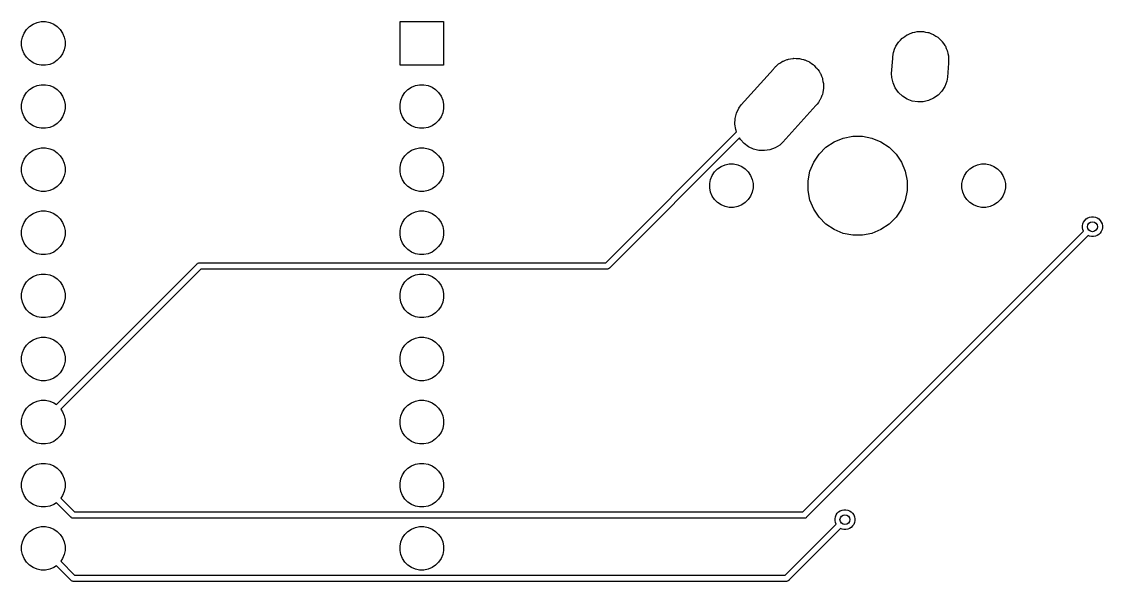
# Model space of a CAD drawing. Extents: x -662 to -203, y -195 to -58.
# Drawn here: x -556.65 to -513.12, y -80.25 to -57.72 of the extents above; entities that cross this region are included whole.
import ezdxf

# ---------------------------------------------------------------- set-up
doc = ezdxf.new("R2010")
doc.units = 0
doc.layers.add('BLACK', color=7, linetype='CONTINUOUS')

msp = doc.modelspace()

# ---------------------------------------------------------------- linework, layer by layer
at = {"layer": 'BLACK', "linetype": 'CONTINUOUS'}
for p, q in [((-556.336, -57.9171), (-556.192, -57.8212)), ((-556.192, -57.8212), (-556.033, -57.7552)), ((-556.033, -57.7552), (-555.864, -57.7215)), ((-555.864, -57.7215), (-555.691, -57.7215)), ((-555.691, -57.7215), (-555.522, -57.7552)), ((-555.522, -57.7552), (-555.362, -57.8212)), ((-555.362, -57.8212), (-555.219, -57.9171)), ((-541.414, -59.4741), (-541.414, -57.7215)), ((-541.414, -57.7215), (-539.661, -57.7215)), ((-539.661, -57.7215), (-539.661, -59.4741)), ((-556.62, -58.3422), (-556.554, -58.1827)), ((-556.554, -58.1827), (-556.458, -58.0392)), ((-556.458, -58.0392), (-556.336, -57.9171)), ((-555.219, -57.9171), (-555.097, -58.0392)), ((-555.097, -58.0392), (-555.001, -58.1827)), ((-555.001, -58.1827), (-554.935, -58.3422)), ((-521.163, -58.3717), (-521.085, -58.3193)), ((-521.085, -58.3193), (-521.008, -58.2646)), ((-521.008, -58.2646), (-520.993, -58.2578)), ((-520.993, -58.2578), (-520.979, -58.2485)), ((-520.979, -58.2485), (-520.892, -58.2124)), ((-520.892, -58.2124), (-520.806, -58.1738)), ((-520.806, -58.1738), (-520.79, -58.1701)), ((-520.79, -58.1701), (-520.774, -58.1637)), ((-520.774, -58.1637), (-520.682, -58.1453)), ((-520.682, -58.1453), (-520.59, -58.1242)), ((-520.59, -58.1242), (-520.573, -58.1237)), ((-520.573, -58.1237), (-520.557, -58.1205)), ((-520.557, -58.1205), (-520.462, -58.1205)), ((-520.462, -58.1205), (-520.368, -58.1177)), ((-520.368, -58.1177), (-520.352, -58.1205)), ((-520.352, -58.1205), (-520.335, -58.1205)), ((-520.335, -58.1205), (-520.243, -58.1389)), ((-520.243, -58.1389), (-520.15, -58.1546)), ((-520.15, -58.1546), (-520.134, -58.1605)), ((-520.134, -58.1605), (-520.118, -58.1637)), ((-520.118, -58.1637), (-520.031, -58.1998)), ((-520.031, -58.1998), (-519.943, -58.2333)), ((-519.943, -58.2333), (-519.928, -58.2422)), ((-519.928, -58.2422), (-519.913, -58.2485)), ((-519.913, -58.2485), (-519.835, -58.3009)), ((-519.835, -58.3009), (-519.755, -58.351)), ((-556.654, -58.5115), (-556.62, -58.3422)), ((-556.654, -58.6841), (-556.654, -58.5115)), ((-556.62, -58.8534), (-556.654, -58.6841)), ((-554.935, -58.3422), (-554.901, -58.5115)), ((-554.901, -58.6841), (-554.935, -58.8534)), ((-554.901, -58.5115), (-554.901, -58.6841)), ((-521.492, -58.8302), (-521.458, -58.7421)), ((-521.458, -58.7421), (-521.449, -58.728)), ((-521.449, -58.728), (-521.443, -58.7126)), ((-521.443, -58.7126), (-521.391, -58.6342)), ((-521.391, -58.6342), (-521.34, -58.5543)), ((-521.34, -58.5543), (-521.329, -58.5422)), ((-521.329, -58.5422), (-521.32, -58.5284)), ((-521.32, -58.5284), (-521.253, -58.4617)), ((-521.253, -58.4617), (-521.188, -58.3931)), ((-521.188, -58.3931), (-521.175, -58.3834)), ((-521.175, -58.3834), (-521.163, -58.3717)), ((-519.755, -58.351), (-519.743, -58.3624)), ((-519.743, -58.3624), (-519.729, -58.3717)), ((-519.729, -58.3717), (-519.662, -58.4383)), ((-519.662, -58.4383), (-519.594, -58.503)), ((-519.594, -58.503), (-519.584, -58.5166)), ((-519.584, -58.5166), (-519.572, -58.5284)), ((-519.572, -58.5284), (-519.52, -58.6068)), ((-519.52, -58.6068), (-519.465, -58.6836)), ((-519.465, -58.6836), (-519.458, -58.6988)), ((-519.458, -58.6988), (-519.449, -58.7126)), ((-519.449, -58.7126), (-519.413, -58.7998)), ((-556.554, -59.0129), (-556.62, -58.8534)), ((-556.458, -59.1564), (-556.554, -59.0129)), ((-556.336, -59.2785), (-556.458, -59.1564)), ((-555.097, -59.1564), (-555.219, -59.2785)), ((-555.001, -59.0129), (-555.097, -59.1564)), ((-554.935, -58.8534), (-555.001, -59.0129)), ((-525.572, -59.2005), (-525.547, -59.1967)), ((-525.547, -59.1967), (-525.461, -59.2005)), ((-521.571, -59.1347), (-521.553, -59.0422)), ((-521.571, -59.2068), (-521.571, -59.1347)), ((-521.553, -59.0422), (-521.537, -58.9492)), ((-521.537, -58.9492), (-521.531, -58.9337)), ((-521.531, -58.9337), (-521.528, -58.9173)), ((-521.528, -58.9173), (-521.492, -58.8302)), ((-519.413, -58.7998), (-519.374, -58.8858)), ((-519.374, -58.8858), (-519.371, -58.902)), ((-519.371, -58.902), (-519.364, -58.9173)), ((-519.364, -58.9173), (-519.346, -59.0099)), ((-519.346, -59.0099), (-519.325, -59.1018)), ((-519.325, -59.1018), (-519.324, -59.1184)), ((-519.324, -59.1184), (-519.321, -59.1347)), ((-519.321, -59.1347), (-519.321, -59.229)), ((-556.192, -59.3744), (-556.336, -59.2785)), ((-556.033, -59.4404), (-556.192, -59.3744)), ((-555.864, -59.4741), (-556.033, -59.4404)), ((-555.691, -59.4741), (-555.864, -59.4741)), ((-555.522, -59.4404), (-555.691, -59.4741)), ((-555.362, -59.3744), (-555.522, -59.4404)), ((-555.219, -59.2785), (-555.362, -59.3744)), ((-539.661, -59.4741), (-541.414, -59.4741)), ((-527.67, -61.0753), (-526.377, -59.6338)), ((-526.377, -59.6338), (-526.36, -59.6084)), ((-526.36, -59.6084), (-526.303, -59.5515)), ((-526.303, -59.5515), (-526.286, -59.533)), ((-526.286, -59.533), (-526.264, -59.5125)), ((-526.264, -59.5125), (-526.203, -59.4517)), ((-526.203, -59.4517), (-526.182, -59.4378)), ((-526.182, -59.4378), (-526.164, -59.4209)), ((-526.164, -59.4209), (-526.09, -59.3763)), ((-526.09, -59.3763), (-526.019, -59.3285)), ((-526.019, -59.3285), (-525.996, -59.319)), ((-525.996, -59.319), (-525.974, -59.306)), ((-525.974, -59.306), (-525.894, -59.2767)), ((-525.894, -59.2767), (-525.814, -59.2437)), ((-525.814, -59.2437), (-525.79, -59.2389)), ((-525.79, -59.2389), (-525.766, -59.2303)), ((-525.766, -59.2303), (-525.681, -59.2173)), ((-525.681, -59.2173), (-525.597, -59.2005)), ((-525.597, -59.2005), (-525.572, -59.2005)), ((-525.461, -59.2005), (-525.375, -59.2005)), ((-525.375, -59.2005), (-525.351, -59.2054)), ((-525.351, -59.2054), (-525.326, -59.2065)), ((-525.326, -59.2065), (-525.242, -59.227)), ((-525.242, -59.227), (-525.158, -59.2437)), ((-525.158, -59.2437), (-525.135, -59.2533)), ((-525.135, -59.2533), (-525.111, -59.2592)), ((-525.111, -59.2592), (-525.033, -59.2956)), ((-525.033, -59.2956), (-524.953, -59.3285)), ((-524.953, -59.3285), (-524.932, -59.3424)), ((-524.932, -59.3424), (-524.91, -59.353)), ((-524.91, -59.353), (-524.84, -59.4039)), ((-524.84, -59.4039), (-524.769, -59.4517)), ((-524.769, -59.4517), (-524.751, -59.4693)), ((-524.751, -59.4693), (-524.731, -59.4841)), ((-524.731, -59.4841), (-524.673, -59.5476)), ((-524.673, -59.5476), (-524.612, -59.6084)), ((-524.612, -59.6084), (-524.598, -59.6291)), ((-524.598, -59.6291), (-524.581, -59.6476)), ((-521.612, -59.8032), (-521.571, -59.2068)), ((-519.329, -59.3945), (-519.367, -59.958)), ((-519.321, -59.3563), (-519.329, -59.3945)), ((-519.321, -59.229), (-519.32, -59.2678)), ((-519.32, -59.2678), (-519.321, -59.2842)), ((-519.321, -59.2842), (-519.321, -59.3563)), ((-524.581, -59.6476), (-524.537, -59.7211)), ((-524.537, -59.7211), (-524.489, -59.7926)), ((-524.489, -59.7926), (-524.479, -59.8157)), ((-524.479, -59.8157), (-524.467, -59.8371)), ((-524.467, -59.8371), (-524.437, -59.9179)), ((-524.437, -59.9179), (-524.404, -59.9973)), ((-524.404, -59.9973), (-524.399, -60.0219)), ((-524.399, -60.0219), (-524.391, -60.0453)), ((-524.391, -60.0453), (-524.378, -60.1304)), ((-521.607, -59.9692), (-521.612, -59.8032)), ((-521.558, -60.1852), (-521.607, -59.9692)), ((-519.367, -59.958), (-519.395, -60.1218)), ((-556.458, -60.5792), (-556.336, -60.4571)), ((-556.336, -60.4571), (-556.192, -60.3612)), ((-556.192, -60.3612), (-556.033, -60.2952)), ((-556.033, -60.2952), (-555.864, -60.2615)), ((-555.864, -60.2615), (-555.691, -60.2615)), ((-555.691, -60.2615), (-555.522, -60.2952)), ((-555.522, -60.2952), (-555.362, -60.3612)), ((-555.362, -60.3612), (-555.219, -60.4571)), ((-555.219, -60.4571), (-555.097, -60.5792)), ((-541.218, -60.5792), (-541.096, -60.4571)), ((-541.096, -60.4571), (-540.952, -60.3612)), ((-540.952, -60.3612), (-540.793, -60.2952)), ((-540.793, -60.2952), (-540.624, -60.2615)), ((-540.624, -60.2615), (-540.451, -60.2615)), ((-540.451, -60.2615), (-540.282, -60.2952)), ((-540.282, -60.2952), (-540.122, -60.3612)), ((-540.122, -60.3612), (-539.979, -60.4571)), ((-539.979, -60.4571), (-539.857, -60.5792)), ((-524.367, -60.4858), (-524.387, -60.5693)), ((-524.378, -60.1304), (-524.361, -60.2147)), ((-524.366, -60.4608), (-524.367, -60.4858)), ((-524.361, -60.4363), (-524.366, -60.4608)), ((-524.361, -60.2147), (-524.361, -60.2397)), ((-524.361, -60.2397), (-524.357, -60.2644)), ((-524.357, -60.2644), (-524.361, -60.3503)), ((-524.361, -60.3503), (-524.361, -60.4363)), ((-521.467, -60.3874), (-521.558, -60.1852)), ((-521.338, -60.568), (-521.467, -60.3874)), ((-519.474, -60.3289), (-519.592, -60.5167)), ((-519.395, -60.1218), (-519.474, -60.3289)), ((-556.654, -61.0515), (-556.62, -60.8822)), ((-556.62, -60.8822), (-556.554, -60.7227)), ((-556.554, -60.7227), (-556.458, -60.5792)), ((-555.097, -60.5792), (-555.001, -60.7227)), ((-555.001, -60.7227), (-554.935, -60.8822)), ((-554.935, -60.8822), (-554.901, -61.0515)), ((-541.414, -61.0515), (-541.38, -60.8822)), ((-541.38, -60.8822), (-541.314, -60.7227)), ((-541.314, -60.7227), (-541.218, -60.5792)), ((-539.857, -60.5792), (-539.761, -60.7227)), ((-539.761, -60.7227), (-539.695, -60.8822)), ((-539.695, -60.8822), (-539.661, -61.0515)), ((-524.513, -60.9018), (-524.564, -60.9712)), ((-524.503, -60.8791), (-524.513, -60.9018)), ((-524.489, -60.8584), (-524.503, -60.8791)), ((-524.456, -60.779), (-524.489, -60.8584)), ((-524.42, -60.701), (-524.456, -60.779)), ((-524.414, -60.6767), (-524.42, -60.701)), ((-524.404, -60.6536), (-524.414, -60.6767)), ((-524.387, -60.5693), (-524.404, -60.6536)), ((-521.177, -60.72), (-521.338, -60.568)), ((-520.989, -60.8377), (-521.177, -60.72)), ((-520.782, -60.9164), (-520.989, -60.8377)), ((-520.564, -60.9533), (-520.782, -60.9164)), ((-520.126, -60.8972), (-520.342, -60.9468)), ((-519.924, -60.8064), (-520.126, -60.8972)), ((-519.744, -60.6779), (-519.924, -60.8064)), ((-519.592, -60.5167), (-519.744, -60.6779)), ((-556.654, -61.2241), (-556.654, -61.0515)), ((-556.62, -61.3934), (-556.654, -61.2241)), ((-554.901, -61.2241), (-554.935, -61.3934)), ((-554.901, -61.0515), (-554.901, -61.2241)), ((-541.414, -61.2241), (-541.414, -61.0515)), ((-541.38, -61.3934), (-541.414, -61.2241)), ((-539.661, -61.2241), (-539.695, -61.3934)), ((-539.661, -61.0515), (-539.661, -61.2241)), ((-527.862, -61.41), (-527.769, -61.2092)), ((-527.769, -61.2092), (-527.67, -61.0753)), ((-524.669, -61.0994), (-525.996, -62.578)), ((-524.612, -61.0426), (-524.669, -61.0994)), ((-524.564, -60.9712), (-524.612, -61.0426)), ((-520.342, -60.9468), (-520.564, -60.9533)), ((-556.554, -61.5529), (-556.62, -61.3934)), ((-556.458, -61.6964), (-556.554, -61.5529)), ((-556.336, -61.8185), (-556.458, -61.6964)), ((-555.097, -61.6964), (-555.219, -61.8185)), ((-555.001, -61.5529), (-555.097, -61.6964)), ((-554.935, -61.3934), (-555.001, -61.5529)), ((-541.314, -61.5529), (-541.38, -61.3934)), ((-541.218, -61.6964), (-541.314, -61.5529)), ((-541.096, -61.8185), (-541.218, -61.6964)), ((-539.857, -61.6964), (-539.979, -61.8185)), ((-539.761, -61.5529), (-539.857, -61.6964)), ((-539.695, -61.3934), (-539.761, -61.5529)), ((-527.925, -61.8466), (-527.915, -61.6252)), ((-527.915, -61.6252), (-527.862, -61.41)), ((-556.192, -61.9144), (-556.336, -61.8185)), ((-556.033, -61.9804), (-556.192, -61.9144)), ((-555.864, -62.0141), (-556.033, -61.9804)), ((-555.691, -62.0141), (-555.864, -62.0141)), ((-555.522, -61.9804), (-555.691, -62.0141)), ((-555.362, -61.9144), (-555.522, -61.9804)), ((-555.219, -61.8185), (-555.362, -61.9144)), ((-540.952, -61.9144), (-541.096, -61.8185)), ((-540.793, -61.9804), (-540.952, -61.9144)), ((-540.624, -62.0141), (-540.793, -61.9804)), ((-540.451, -62.0141), (-540.624, -62.0141)), ((-540.282, -61.9804), (-540.451, -62.0141)), ((-540.122, -61.9144), (-540.282, -61.9804)), ((-539.979, -61.8185), (-540.122, -61.9144)), ((-533.127, -67.4275), (-527.857, -62.1584)), ((-527.891, -62.0657), (-527.925, -61.8466)), ((-527.857, -62.1584), (-527.891, -62.0657)), ((-527.739, -62.3995), (-532.98, -67.6399)), ((-527.701, -62.4634), (-527.739, -62.3995)), ((-527.551, -62.6269), (-527.701, -62.4634)), ((-527.372, -62.758), (-527.551, -62.6269)), ((-525.996, -62.578), (-526.118, -62.6901)), ((-524.257, -62.7767), (-523.93, -62.5585)), ((-523.93, -62.5585), (-523.568, -62.4082)), ((-523.568, -62.4082), (-523.182, -62.3316)), ((-523.182, -62.3316), (-522.79, -62.3316)), ((-522.79, -62.3316), (-522.404, -62.4082)), ((-522.404, -62.4082), (-522.042, -62.5585)), ((-522.042, -62.5585), (-521.715, -62.7767)), ((-556.458, -63.1192), (-556.336, -62.9971)), ((-556.336, -62.9971), (-556.192, -62.9012)), ((-556.192, -62.9012), (-556.033, -62.8352)), ((-556.033, -62.8352), (-555.864, -62.8015)), ((-555.864, -62.8015), (-555.691, -62.8015)), ((-555.691, -62.8015), (-555.522, -62.8352)), ((-555.522, -62.8352), (-555.362, -62.9012)), ((-555.362, -62.9012), (-555.219, -62.9971)), ((-555.219, -62.9971), (-555.097, -63.1192)), ((-541.218, -63.1192), (-541.096, -62.9971)), ((-541.096, -62.9971), (-540.952, -62.9012)), ((-540.952, -62.9012), (-540.793, -62.8352)), ((-540.793, -62.8352), (-540.624, -62.8015)), ((-540.624, -62.8015), (-540.451, -62.8015)), ((-540.451, -62.8015), (-540.282, -62.8352)), ((-540.282, -62.8352), (-540.122, -62.9012)), ((-540.122, -62.9012), (-539.979, -62.9971)), ((-539.979, -62.9971), (-539.857, -63.1192)), ((-527.171, -62.8518), (-527.372, -62.758)), ((-526.956, -62.9045), (-527.171, -62.8518)), ((-526.735, -62.9143), (-526.956, -62.9045)), ((-526.516, -62.8807), (-526.735, -62.9143)), ((-526.308, -62.805), (-526.516, -62.8807)), ((-526.118, -62.6901), (-526.308, -62.805)), ((-524.753, -63.381), (-524.535, -63.0545)), ((-524.535, -63.0545), (-524.257, -62.7767)), ((-521.715, -62.7767), (-521.437, -63.0545)), ((-521.437, -63.0545), (-521.219, -63.381)), ((-556.654, -63.5915), (-556.62, -63.4222)), ((-556.62, -63.4222), (-556.554, -63.2627)), ((-556.554, -63.2627), (-556.458, -63.1192)), ((-555.097, -63.1192), (-555.001, -63.2627)), ((-555.001, -63.2627), (-554.935, -63.4222)), ((-554.935, -63.4222), (-554.901, -63.5915)), ((-541.414, -63.5915), (-541.38, -63.4222)), ((-541.38, -63.4222), (-541.314, -63.2627)), ((-541.314, -63.2627), (-541.218, -63.1192)), ((-539.857, -63.1192), (-539.761, -63.2627)), ((-539.761, -63.2627), (-539.695, -63.4222)), ((-539.695, -63.4222), (-539.661, -63.5915)), ((-528.624, -63.6458), (-528.48, -63.5501)), ((-528.48, -63.5501), (-528.321, -63.4841)), ((-528.321, -63.4841), (-528.152, -63.4505)), ((-528.152, -63.4505), (-527.98, -63.4505)), ((-527.98, -63.4505), (-527.811, -63.4841)), ((-527.811, -63.4841), (-527.652, -63.5501)), ((-527.652, -63.5501), (-527.508, -63.6458)), ((-524.903, -63.7439), (-524.753, -63.381)), ((-521.219, -63.381), (-521.069, -63.7439)), ((-518.464, -63.6458), (-518.32, -63.5501)), ((-518.32, -63.5501), (-518.161, -63.4841)), ((-518.161, -63.4841), (-517.992, -63.4505)), ((-517.992, -63.4505), (-517.82, -63.4505)), ((-517.82, -63.4505), (-517.651, -63.4841)), ((-517.651, -63.4841), (-517.492, -63.5501)), ((-517.492, -63.5501), (-517.348, -63.6458)), ((-556.654, -63.7641), (-556.654, -63.5915)), ((-556.62, -63.9334), (-556.654, -63.7641)), ((-556.554, -64.0929), (-556.62, -63.9334)), ((-554.935, -63.9334), (-555.001, -64.0929)), ((-554.901, -63.7641), (-554.935, -63.9334)), ((-554.901, -63.5915), (-554.901, -63.7641)), ((-541.414, -63.7641), (-541.414, -63.5915)), ((-541.38, -63.9334), (-541.414, -63.7641)), ((-541.314, -64.0929), (-541.38, -63.9334)), ((-539.695, -63.9334), (-539.761, -64.0929)), ((-539.661, -63.7641), (-539.695, -63.9334)), ((-539.661, -63.5915), (-539.661, -63.7641)), ((-528.907, -64.0703), (-528.841, -63.911)), ((-528.841, -63.911), (-528.746, -63.7677)), ((-528.746, -63.7677), (-528.624, -63.6458)), ((-527.508, -63.6458), (-527.386, -63.7677)), ((-527.386, -63.7677), (-527.291, -63.911)), ((-527.291, -63.911), (-527.225, -64.0703)), ((-524.98, -64.1291), (-524.903, -63.7439)), ((-521.069, -63.7439), (-520.992, -64.1291)), ((-518.747, -64.0703), (-518.681, -63.911)), ((-518.681, -63.911), (-518.586, -63.7677)), ((-518.586, -63.7677), (-518.464, -63.6458)), ((-517.348, -63.6458), (-517.226, -63.7677)), ((-517.226, -63.7677), (-517.131, -63.911)), ((-517.131, -63.911), (-517.065, -64.0703)), ((-556.458, -64.2364), (-556.554, -64.0929)), ((-556.336, -64.3585), (-556.458, -64.2364)), ((-556.192, -64.4544), (-556.336, -64.3585)), ((-555.219, -64.3585), (-555.362, -64.4544)), ((-555.097, -64.2364), (-555.219, -64.3585)), ((-555.001, -64.0929), (-555.097, -64.2364)), ((-541.218, -64.2364), (-541.314, -64.0929)), ((-541.096, -64.3585), (-541.218, -64.2364)), ((-540.952, -64.4544), (-541.096, -64.3585)), ((-539.979, -64.3585), (-540.122, -64.4544)), ((-539.857, -64.2364), (-539.979, -64.3585)), ((-539.761, -64.0929), (-539.857, -64.2364)), ((-528.941, -64.2393), (-528.907, -64.0703)), ((-528.941, -64.4117), (-528.941, -64.2393)), ((-528.907, -64.5807), (-528.941, -64.4117)), ((-527.225, -64.0703), (-527.191, -64.2393)), ((-527.191, -64.4117), (-527.225, -64.5807)), ((-527.191, -64.2393), (-527.191, -64.4117)), ((-524.98, -64.5219), (-524.98, -64.1291)), ((-520.992, -64.1291), (-520.992, -64.5219)), ((-518.781, -64.2393), (-518.747, -64.0703)), ((-518.781, -64.4117), (-518.781, -64.2393)), ((-518.747, -64.5807), (-518.781, -64.4117)), ((-517.065, -64.0703), (-517.031, -64.2393)), ((-517.031, -64.4117), (-517.065, -64.5807)), ((-517.031, -64.2393), (-517.031, -64.4117)), ((-556.033, -64.5204), (-556.192, -64.4544)), ((-555.864, -64.5541), (-556.033, -64.5204)), ((-555.691, -64.5541), (-555.864, -64.5541)), ((-555.522, -64.5204), (-555.691, -64.5541)), ((-555.362, -64.4544), (-555.522, -64.5204)), ((-540.793, -64.5204), (-540.952, -64.4544)), ((-540.624, -64.5541), (-540.793, -64.5204)), ((-540.451, -64.5541), (-540.624, -64.5541)), ((-540.282, -64.5204), (-540.451, -64.5541)), ((-540.122, -64.4544), (-540.282, -64.5204)), ((-528.841, -64.74), (-528.907, -64.5807)), ((-528.746, -64.8833), (-528.841, -64.74)), ((-527.291, -64.74), (-527.386, -64.8833)), ((-527.225, -64.5807), (-527.291, -64.74)), ((-524.903, -64.9071), (-524.98, -64.5219)), ((-520.992, -64.5219), (-521.069, -64.9071)), ((-518.681, -64.74), (-518.747, -64.5807)), ((-518.586, -64.8833), (-518.681, -64.74)), ((-517.131, -64.74), (-517.226, -64.8833)), ((-517.065, -64.5807), (-517.131, -64.74)), ((-528.624, -65.0052), (-528.746, -64.8833)), ((-528.48, -65.1009), (-528.624, -65.0052)), ((-528.321, -65.1669), (-528.48, -65.1009)), ((-528.152, -65.2005), (-528.321, -65.1669)), ((-527.98, -65.2005), (-528.152, -65.2005)), ((-527.811, -65.1669), (-527.98, -65.2005)), ((-527.652, -65.1009), (-527.811, -65.1669)), ((-527.508, -65.0052), (-527.652, -65.1009)), ((-527.386, -64.8833), (-527.508, -65.0052)), ((-524.753, -65.27), (-524.903, -64.9071)), ((-524.535, -65.5965), (-524.753, -65.27)), ((-521.219, -65.27), (-521.437, -65.5965)), ((-521.069, -64.9071), (-521.219, -65.27)), ((-518.464, -65.0052), (-518.586, -64.8833)), ((-518.32, -65.1009), (-518.464, -65.0052)), ((-518.161, -65.1669), (-518.32, -65.1009)), ((-517.992, -65.2005), (-518.161, -65.1669)), ((-517.82, -65.2005), (-517.992, -65.2005)), ((-517.651, -65.1669), (-517.82, -65.2005)), ((-517.492, -65.1009), (-517.651, -65.1669)), ((-517.348, -65.0052), (-517.492, -65.1009)), ((-517.226, -64.8833), (-517.348, -65.0052)), ((-556.554, -65.8027), (-556.458, -65.6592)), ((-556.458, -65.6592), (-556.336, -65.5371)), ((-556.336, -65.5371), (-556.192, -65.4412)), ((-556.192, -65.4412), (-556.033, -65.3752)), ((-556.033, -65.3752), (-555.864, -65.3415)), ((-555.864, -65.3415), (-555.691, -65.3415)), ((-555.691, -65.3415), (-555.522, -65.3752)), ((-555.522, -65.3752), (-555.362, -65.4412)), ((-555.362, -65.4412), (-555.219, -65.5371)), ((-555.219, -65.5371), (-555.097, -65.6592)), ((-555.097, -65.6592), (-555.001, -65.8027)), ((-541.314, -65.8027), (-541.218, -65.6592)), ((-541.218, -65.6592), (-541.096, -65.5371)), ((-541.096, -65.5371), (-540.952, -65.4412)), ((-540.952, -65.4412), (-540.793, -65.3752)), ((-540.793, -65.3752), (-540.624, -65.3415)), ((-540.624, -65.3415), (-540.451, -65.3415)), ((-540.451, -65.3415), (-540.282, -65.3752)), ((-540.282, -65.3752), (-540.122, -65.4412)), ((-540.122, -65.4412), (-539.979, -65.5371)), ((-539.979, -65.5371), (-539.857, -65.6592)), ((-539.857, -65.6592), (-539.761, -65.8027)), ((-524.257, -65.8743), (-524.535, -65.5965)), ((-521.437, -65.5965), (-521.715, -65.8743)), ((-513.879, -65.786), (-513.835, -65.7205)), ((-513.835, -65.7205), (-513.779, -65.6648)), ((-513.779, -65.6648), (-513.714, -65.621)), ((-513.714, -65.621), (-513.641, -65.5909)), ((-513.641, -65.5909), (-513.564, -65.5755)), ((-513.564, -65.5755), (-513.485, -65.5755)), ((-513.485, -65.5755), (-513.408, -65.5909)), ((-513.408, -65.5909), (-513.335, -65.621)), ((-513.335, -65.621), (-513.27, -65.6648)), ((-513.27, -65.6648), (-513.214, -65.7205)), ((-513.214, -65.7205), (-513.17, -65.786)), ((-556.654, -66.1315), (-556.62, -65.9622)), ((-556.654, -66.3041), (-556.654, -66.1315)), ((-556.62, -65.9622), (-556.554, -65.8027)), ((-555.001, -65.8027), (-554.935, -65.9622)), ((-554.935, -65.9622), (-554.901, -66.1315)), ((-554.901, -66.1315), (-554.901, -66.3041)), ((-541.414, -66.1315), (-541.38, -65.9622)), ((-541.414, -66.3041), (-541.414, -66.1315)), ((-541.38, -65.9622), (-541.314, -65.8027)), ((-539.761, -65.8027), (-539.695, -65.9622)), ((-539.695, -65.9622), (-539.661, -66.1315)), ((-539.661, -66.1315), (-539.661, -66.3041)), ((-525.183, -77.4541), (-513.883, -66.1546)), ((-523.93, -66.0925), (-524.257, -65.8743)), ((-523.568, -66.2428), (-523.93, -66.0925)), ((-522.042, -66.0925), (-522.404, -66.2428)), ((-521.715, -65.8743), (-522.042, -66.0925)), ((-513.924, -65.9361), (-513.909, -65.8588)), ((-513.924, -66.0149), (-513.924, -65.9361)), ((-513.909, -66.0922), (-513.924, -66.0149)), ((-513.909, -65.8588), (-513.879, -65.786)), ((-513.883, -66.1546), (-513.909, -66.0922)), ((-513.17, -65.786), (-513.14, -65.8588)), ((-513.14, -66.0922), (-513.17, -66.165)), ((-513.14, -65.8588), (-513.125, -65.9361)), ((-513.125, -66.0149), (-513.14, -66.0922)), ((-513.125, -65.9361), (-513.125, -66.0149)), ((-556.62, -66.4734), (-556.654, -66.3041)), ((-556.554, -66.6329), (-556.62, -66.4734)), ((-554.935, -66.4734), (-555.001, -66.6329)), ((-554.901, -66.3041), (-554.935, -66.4734)), ((-541.38, -66.4734), (-541.414, -66.3041)), ((-541.314, -66.6329), (-541.38, -66.4734)), ((-539.695, -66.4734), (-539.761, -66.6329)), ((-539.661, -66.3041), (-539.695, -66.4734)), ((-513.704, -66.3343), (-525.036, -77.6665)), ((-523.182, -66.3194), (-523.568, -66.2428)), ((-522.79, -66.3194), (-523.182, -66.3194)), ((-522.404, -66.2428), (-522.79, -66.3194)), ((-513.641, -66.3601), (-513.704, -66.3343)), ((-513.564, -66.3755), (-513.641, -66.3601)), ((-513.485, -66.3755), (-513.564, -66.3755)), ((-513.408, -66.3601), (-513.485, -66.3755)), ((-513.335, -66.33), (-513.408, -66.3601)), ((-513.27, -66.2862), (-513.335, -66.33)), ((-513.214, -66.2305), (-513.27, -66.2862)), ((-513.17, -66.165), (-513.214, -66.2305)), ((-556.458, -66.7764), (-556.554, -66.6329)), ((-556.336, -66.8985), (-556.458, -66.7764)), ((-556.192, -66.9944), (-556.336, -66.8985)), ((-556.033, -67.0604), (-556.192, -66.9944)), ((-555.362, -66.9944), (-555.522, -67.0604)), ((-555.219, -66.8985), (-555.362, -66.9944)), ((-555.097, -66.7764), (-555.219, -66.8985)), ((-555.001, -66.6329), (-555.097, -66.7764)), ((-541.218, -66.7764), (-541.314, -66.6329)), ((-541.096, -66.8985), (-541.218, -66.7764)), ((-540.952, -66.9944), (-541.096, -66.8985)), ((-540.793, -67.0604), (-540.952, -66.9944)), ((-540.122, -66.9944), (-540.282, -67.0604)), ((-539.979, -66.8985), (-540.122, -66.9944)), ((-539.857, -66.7764), (-539.979, -66.8985)), ((-539.761, -66.6329), (-539.857, -66.7764)), ((-555.864, -67.0941), (-556.033, -67.0604)), ((-555.691, -67.0941), (-555.864, -67.0941)), ((-555.522, -67.0604), (-555.691, -67.0941)), ((-555.253, -73.1341), (-549.588, -67.4691)), ((-549.588, -67.4691), (-549.584, -67.4643)), ((-549.584, -67.4643), (-549.565, -67.4484)), ((-549.565, -67.4484), (-549.543, -67.4366)), ((-549.543, -67.4366), (-549.519, -67.4293)), ((-549.519, -67.4293), (-549.5, -67.4275)), ((-549.5, -67.4275), (-549.494, -67.4269)), ((-549.5, -67.4275), (-549.5, -67.4275)), ((-549.494, -67.4269), (-549.488, -67.4275)), ((-549.488, -67.4275), (-533.127, -67.4275)), ((-540.624, -67.0941), (-540.793, -67.0604)), ((-540.451, -67.0941), (-540.624, -67.0941)), ((-540.282, -67.0604), (-540.451, -67.0941)), ((-556.033, -67.9152), (-555.864, -67.8815)), ((-555.864, -67.8815), (-555.691, -67.8815)), ((-555.691, -67.8815), (-555.522, -67.9152)), ((-549.441, -67.6815), (-555.074, -73.3137)), ((-533.08, -67.6815), (-549.441, -67.6815)), ((-540.793, -67.9152), (-540.624, -67.8815)), ((-540.624, -67.8815), (-540.451, -67.8815)), ((-540.451, -67.8815), (-540.282, -67.9152)), ((-533.074, -67.6821), (-533.08, -67.6815)), ((-533.068, -67.6815), (-533.074, -67.6821)), ((-533.049, -67.6797), (-533.068, -67.6815)), ((-533.025, -67.6724), (-533.049, -67.6797)), ((-533.003, -67.6606), (-533.025, -67.6724)), ((-532.984, -67.6447), (-533.003, -67.6606)), ((-532.98, -67.6399), (-532.984, -67.6447)), ((-556.554, -68.3427), (-556.458, -68.1992)), ((-556.458, -68.1992), (-556.336, -68.0771)), ((-556.336, -68.0771), (-556.192, -67.9812)), ((-556.192, -67.9812), (-556.033, -67.9152)), ((-555.522, -67.9152), (-555.362, -67.9812)), ((-555.362, -67.9812), (-555.219, -68.0771)), ((-555.219, -68.0771), (-555.097, -68.1992)), ((-555.097, -68.1992), (-555.001, -68.3427)), ((-541.314, -68.3427), (-541.218, -68.1992)), ((-541.218, -68.1992), (-541.096, -68.0771)), ((-541.096, -68.0771), (-540.952, -67.9812)), ((-540.952, -67.9812), (-540.793, -67.9152)), ((-540.282, -67.9152), (-540.122, -67.9812)), ((-540.122, -67.9812), (-539.979, -68.0771)), ((-539.979, -68.0771), (-539.857, -68.1992)), ((-539.857, -68.1992), (-539.761, -68.3427)), ((-556.654, -68.6715), (-556.62, -68.5022)), ((-556.654, -68.8441), (-556.654, -68.6715)), ((-556.62, -68.5022), (-556.554, -68.3427)), ((-555.001, -68.3427), (-554.935, -68.5022)), ((-554.935, -68.5022), (-554.901, -68.6715)), ((-554.901, -68.6715), (-554.901, -68.8441)), ((-541.414, -68.6715), (-541.38, -68.5022)), ((-541.414, -68.8441), (-541.414, -68.6715)), ((-541.38, -68.5022), (-541.314, -68.3427)), ((-539.761, -68.3427), (-539.695, -68.5022)), ((-539.695, -68.5022), (-539.661, -68.6715)), ((-539.661, -68.6715), (-539.661, -68.8441)), ((-556.62, -69.0134), (-556.654, -68.8441)), ((-556.554, -69.1729), (-556.62, -69.0134)), ((-556.458, -69.3164), (-556.554, -69.1729)), ((-555.001, -69.1729), (-555.097, -69.3164)), ((-554.935, -69.0134), (-555.001, -69.1729)), ((-554.901, -68.8441), (-554.935, -69.0134)), ((-541.38, -69.0134), (-541.414, -68.8441)), ((-541.314, -69.1729), (-541.38, -69.0134)), ((-541.218, -69.3164), (-541.314, -69.1729)), ((-539.761, -69.1729), (-539.857, -69.3164)), ((-539.695, -69.0134), (-539.761, -69.1729)), ((-539.661, -68.8441), (-539.695, -69.0134)), ((-556.336, -69.4385), (-556.458, -69.3164)), ((-556.192, -69.5344), (-556.336, -69.4385)), ((-556.033, -69.6004), (-556.192, -69.5344)), ((-555.864, -69.6341), (-556.033, -69.6004)), ((-555.691, -69.6341), (-555.864, -69.6341)), ((-555.522, -69.6004), (-555.691, -69.6341)), ((-555.362, -69.5344), (-555.522, -69.6004)), ((-555.219, -69.4385), (-555.362, -69.5344)), ((-555.097, -69.3164), (-555.219, -69.4385)), ((-541.096, -69.4385), (-541.218, -69.3164)), ((-540.952, -69.5344), (-541.096, -69.4385)), ((-540.793, -69.6004), (-540.952, -69.5344)), ((-540.624, -69.6341), (-540.793, -69.6004)), ((-540.451, -69.6341), (-540.624, -69.6341)), ((-540.282, -69.6004), (-540.451, -69.6341)), ((-540.122, -69.5344), (-540.282, -69.6004)), ((-539.979, -69.4385), (-540.122, -69.5344)), ((-539.857, -69.3164), (-539.979, -69.4385)), ((-556.192, -70.5212), (-556.033, -70.4552)), ((-556.033, -70.4552), (-555.864, -70.4215)), ((-555.864, -70.4215), (-555.691, -70.4215)), ((-555.691, -70.4215), (-555.522, -70.4552)), ((-555.522, -70.4552), (-555.362, -70.5212)), ((-540.952, -70.5212), (-540.793, -70.4552)), ((-540.793, -70.4552), (-540.624, -70.4215)), ((-540.624, -70.4215), (-540.451, -70.4215)), ((-540.451, -70.4215), (-540.282, -70.4552)), ((-540.282, -70.4552), (-540.122, -70.5212)), ((-556.62, -71.0422), (-556.554, -70.8827)), ((-556.554, -70.8827), (-556.458, -70.7392)), ((-556.458, -70.7392), (-556.336, -70.6171)), ((-556.336, -70.6171), (-556.192, -70.5212)), ((-555.362, -70.5212), (-555.219, -70.6171)), ((-555.219, -70.6171), (-555.097, -70.7392)), ((-555.097, -70.7392), (-555.001, -70.8827)), ((-555.001, -70.8827), (-554.935, -71.0422)), ((-541.38, -71.0422), (-541.314, -70.8827)), ((-541.314, -70.8827), (-541.218, -70.7392)), ((-541.218, -70.7392), (-541.096, -70.6171)), ((-541.096, -70.6171), (-540.952, -70.5212)), ((-540.122, -70.5212), (-539.979, -70.6171)), ((-539.979, -70.6171), (-539.857, -70.7392)), ((-539.857, -70.7392), (-539.761, -70.8827)), ((-539.761, -70.8827), (-539.695, -71.0422)), ((-556.654, -71.2115), (-556.62, -71.0422)), ((-556.654, -71.3841), (-556.654, -71.2115)), ((-556.62, -71.5534), (-556.654, -71.3841)), ((-554.935, -71.0422), (-554.901, -71.2115)), ((-554.901, -71.3841), (-554.935, -71.5534)), ((-554.901, -71.2115), (-554.901, -71.3841)), ((-541.414, -71.2115), (-541.38, -71.0422)), ((-541.414, -71.3841), (-541.414, -71.2115)), ((-541.38, -71.5534), (-541.414, -71.3841)), ((-539.695, -71.0422), (-539.661, -71.2115)), ((-539.661, -71.3841), (-539.695, -71.5534)), ((-539.661, -71.2115), (-539.661, -71.3841)), ((-556.554, -71.7129), (-556.62, -71.5534)), ((-556.458, -71.8564), (-556.554, -71.7129)), ((-555.001, -71.7129), (-555.097, -71.8564)), ((-554.935, -71.5534), (-555.001, -71.7129)), ((-541.314, -71.7129), (-541.38, -71.5534)), ((-541.218, -71.8564), (-541.314, -71.7129)), ((-539.761, -71.7129), (-539.857, -71.8564)), ((-539.695, -71.5534), (-539.761, -71.7129)), ((-556.336, -71.9785), (-556.458, -71.8564)), ((-556.192, -72.0744), (-556.336, -71.9785)), ((-556.033, -72.1404), (-556.192, -72.0744)), ((-555.864, -72.1741), (-556.033, -72.1404)), ((-555.691, -72.1741), (-555.864, -72.1741)), ((-555.522, -72.1404), (-555.691, -72.1741)), ((-555.362, -72.0744), (-555.522, -72.1404)), ((-555.219, -71.9785), (-555.362, -72.0744)), ((-555.097, -71.8564), (-555.219, -71.9785)), ((-541.096, -71.9785), (-541.218, -71.8564)), ((-540.952, -72.0744), (-541.096, -71.9785)), ((-540.793, -72.1404), (-540.952, -72.0744)), ((-540.624, -72.1741), (-540.793, -72.1404)), ((-540.451, -72.1741), (-540.624, -72.1741)), ((-540.282, -72.1404), (-540.451, -72.1741)), ((-540.122, -72.0744), (-540.282, -72.1404)), ((-539.979, -71.9785), (-540.122, -72.0744)), ((-539.857, -71.8564), (-539.979, -71.9785)), ((-556.336, -73.1571), (-556.192, -73.0612)), ((-556.192, -73.0612), (-556.033, -72.9952)), ((-556.033, -72.9952), (-555.864, -72.9615)), ((-555.864, -72.9615), (-555.691, -72.9615)), ((-555.691, -72.9615), (-555.522, -72.9952)), ((-555.522, -72.9952), (-555.362, -73.0612)), ((-555.362, -73.0612), (-555.253, -73.1341)), ((-541.096, -73.1571), (-540.952, -73.0612)), ((-540.952, -73.0612), (-540.793, -72.9952)), ((-540.793, -72.9952), (-540.624, -72.9615)), ((-540.624, -72.9615), (-540.451, -72.9615)), ((-540.451, -72.9615), (-540.282, -72.9952)), ((-540.282, -72.9952), (-540.122, -73.0612)), ((-540.122, -73.0612), (-539.979, -73.1571)), ((-556.62, -73.5822), (-556.554, -73.4227)), ((-556.554, -73.4227), (-556.458, -73.2792)), ((-556.458, -73.2792), (-556.336, -73.1571)), ((-555.074, -73.3137), (-555.001, -73.4227)), ((-555.001, -73.4227), (-554.935, -73.5822)), ((-541.38, -73.5822), (-541.314, -73.4227)), ((-541.314, -73.4227), (-541.218, -73.2792)), ((-541.218, -73.2792), (-541.096, -73.1571)), ((-539.979, -73.1571), (-539.857, -73.2792)), ((-539.857, -73.2792), (-539.761, -73.4227)), ((-539.761, -73.4227), (-539.695, -73.5822)), ((-556.654, -73.7515), (-556.62, -73.5822)), ((-556.654, -73.9241), (-556.654, -73.7515)), ((-556.62, -74.0934), (-556.654, -73.9241)), ((-554.935, -73.5822), (-554.901, -73.7515)), ((-554.901, -73.9241), (-554.935, -74.0934)), ((-554.901, -73.7515), (-554.901, -73.9241)), ((-541.414, -73.7515), (-541.38, -73.5822)), ((-541.414, -73.9241), (-541.414, -73.7515)), ((-541.38, -74.0934), (-541.414, -73.9241)), ((-539.695, -73.5822), (-539.661, -73.7515)), ((-539.661, -73.9241), (-539.695, -74.0934)), ((-539.661, -73.7515), (-539.661, -73.9241)), ((-556.554, -74.2529), (-556.62, -74.0934)), ((-556.458, -74.3964), (-556.554, -74.2529)), ((-556.336, -74.5185), (-556.458, -74.3964)), ((-555.097, -74.3964), (-555.219, -74.5185)), ((-555.001, -74.2529), (-555.097, -74.3964)), ((-554.935, -74.0934), (-555.001, -74.2529)), ((-541.314, -74.2529), (-541.38, -74.0934)), ((-541.218, -74.3964), (-541.314, -74.2529)), ((-541.096, -74.5185), (-541.218, -74.3964)), ((-539.857, -74.3964), (-539.979, -74.5185)), ((-539.761, -74.2529), (-539.857, -74.3964)), ((-539.695, -74.0934), (-539.761, -74.2529)), ((-556.192, -74.6144), (-556.336, -74.5185)), ((-556.033, -74.6804), (-556.192, -74.6144)), ((-555.864, -74.7141), (-556.033, -74.6804)), ((-555.691, -74.7141), (-555.864, -74.7141)), ((-555.522, -74.6804), (-555.691, -74.7141)), ((-555.362, -74.6144), (-555.522, -74.6804)), ((-555.219, -74.5185), (-555.362, -74.6144)), ((-540.952, -74.6144), (-541.096, -74.5185)), ((-540.793, -74.6804), (-540.952, -74.6144)), ((-540.624, -74.7141), (-540.793, -74.6804)), ((-540.451, -74.7141), (-540.624, -74.7141)), ((-540.282, -74.6804), (-540.451, -74.7141)), ((-540.122, -74.6144), (-540.282, -74.6804)), ((-539.979, -74.5185), (-540.122, -74.6144)), ((-556.458, -75.8192), (-556.336, -75.6971)), ((-556.336, -75.6971), (-556.192, -75.6012)), ((-556.192, -75.6012), (-556.033, -75.5352)), ((-556.033, -75.5352), (-555.864, -75.5015)), ((-555.864, -75.5015), (-555.691, -75.5015)), ((-555.691, -75.5015), (-555.522, -75.5352)), ((-555.522, -75.5352), (-555.362, -75.6012)), ((-555.362, -75.6012), (-555.219, -75.6971)), ((-555.219, -75.6971), (-555.097, -75.8192)), ((-541.218, -75.8192), (-541.096, -75.6971)), ((-541.096, -75.6971), (-540.952, -75.6012)), ((-540.952, -75.6012), (-540.793, -75.5352)), ((-540.793, -75.5352), (-540.624, -75.5015)), ((-540.624, -75.5015), (-540.451, -75.5015)), ((-540.451, -75.5015), (-540.282, -75.5352)), ((-540.282, -75.5352), (-540.122, -75.6012)), ((-540.122, -75.6012), (-539.979, -75.6971)), ((-539.979, -75.6971), (-539.857, -75.8192)), ((-556.654, -76.2915), (-556.62, -76.1222)), ((-556.62, -76.1222), (-556.554, -75.9627)), ((-556.554, -75.9627), (-556.458, -75.8192)), ((-555.097, -75.8192), (-555.001, -75.9627)), ((-555.001, -75.9627), (-554.935, -76.1222)), ((-554.935, -76.1222), (-554.901, -76.2915)), ((-541.414, -76.2915), (-541.38, -76.1222)), ((-541.38, -76.1222), (-541.314, -75.9627)), ((-541.314, -75.9627), (-541.218, -75.8192)), ((-539.857, -75.8192), (-539.761, -75.9627)), ((-539.761, -75.9627), (-539.695, -76.1222)), ((-539.695, -76.1222), (-539.661, -76.2915)), ((-556.654, -76.4641), (-556.654, -76.2915)), ((-556.62, -76.6334), (-556.654, -76.4641)), ((-554.901, -76.4641), (-554.935, -76.6334)), ((-554.901, -76.2915), (-554.901, -76.4641)), ((-541.414, -76.4641), (-541.414, -76.2915)), ((-541.38, -76.6334), (-541.414, -76.4641)), ((-539.661, -76.4641), (-539.695, -76.6334)), ((-539.661, -76.2915), (-539.661, -76.4641)), ((-556.554, -76.7929), (-556.62, -76.6334)), ((-556.458, -76.9364), (-556.554, -76.7929)), ((-556.336, -77.0585), (-556.458, -76.9364)), ((-555.001, -76.7929), (-555.074, -76.9019)), ((-555.074, -76.9019), (-554.521, -77.4541)), ((-554.935, -76.6334), (-555.001, -76.7929)), ((-541.314, -76.7929), (-541.38, -76.6334)), ((-541.218, -76.9364), (-541.314, -76.7929)), ((-541.096, -77.0585), (-541.218, -76.9364)), ((-539.857, -76.9364), (-539.979, -77.0585)), ((-539.761, -76.7929), (-539.857, -76.9364)), ((-539.695, -76.6334), (-539.761, -76.7929)), ((-556.192, -77.1544), (-556.336, -77.0585)), ((-556.033, -77.2204), (-556.192, -77.1544)), ((-555.864, -77.2541), (-556.033, -77.2204)), ((-555.691, -77.2541), (-555.864, -77.2541)), ((-555.522, -77.2204), (-555.691, -77.2541)), ((-555.362, -77.1544), (-555.522, -77.2204)), ((-555.253, -77.0815), (-555.362, -77.1544)), ((-554.668, -77.6665), (-555.253, -77.0815)), ((-554.521, -77.4541), (-525.183, -77.4541)), ((-540.952, -77.1544), (-541.096, -77.0585)), ((-540.793, -77.2204), (-540.952, -77.1544)), ((-540.624, -77.2541), (-540.793, -77.2204)), ((-540.451, -77.2541), (-540.624, -77.2541)), ((-540.282, -77.2204), (-540.451, -77.2541)), ((-540.122, -77.1544), (-540.282, -77.2204)), ((-539.979, -77.0585), (-540.122, -77.1544)), ((-523.805, -77.5102), (-523.749, -77.4545)), ((-523.749, -77.4545), (-523.683, -77.4107)), ((-523.683, -77.4107), (-523.611, -77.3806)), ((-523.611, -77.3806), (-523.533, -77.3652)), ((-523.533, -77.3652), (-523.455, -77.3652)), ((-523.455, -77.3652), (-523.377, -77.3806)), ((-523.377, -77.3806), (-523.305, -77.4107)), ((-523.305, -77.4107), (-523.239, -77.4545)), ((-523.239, -77.4545), (-523.183, -77.5102)), ((-554.664, -77.6713), (-554.668, -77.6665)), ((-554.645, -77.6872), (-554.664, -77.6713)), ((-554.623, -77.699), (-554.645, -77.6872)), ((-554.599, -77.7063), (-554.623, -77.699)), ((-554.574, -77.7087), (-554.599, -77.7063)), ((-554.568, -77.7081), (-554.574, -77.7087)), ((-525.136, -77.7081), (-554.568, -77.7081)), ((-525.13, -77.7087), (-525.136, -77.7081)), ((-525.124, -77.7081), (-525.13, -77.7087)), ((-525.105, -77.7063), (-525.124, -77.7081)), ((-525.081, -77.699), (-525.105, -77.7063)), ((-525.059, -77.6872), (-525.081, -77.699)), ((-525.04, -77.6713), (-525.059, -77.6872)), ((-525.036, -77.6665), (-525.04, -77.6713)), ((-523.894, -77.7258), (-523.879, -77.6485)), ((-523.894, -77.8046), (-523.894, -77.7258)), ((-523.879, -77.8819), (-523.894, -77.8046)), ((-523.879, -77.6485), (-523.848, -77.5757)), ((-523.853, -77.9443), (-523.879, -77.8819)), ((-523.848, -77.5757), (-523.805, -77.5102)), ((-523.183, -77.5102), (-523.14, -77.5757)), ((-523.14, -77.5757), (-523.109, -77.6485)), ((-523.109, -77.8819), (-523.14, -77.9547)), ((-523.109, -77.6485), (-523.094, -77.7258)), ((-523.094, -77.8046), (-523.109, -77.8819)), ((-523.094, -77.7258), (-523.094, -77.8046)), ((-556.458, -78.3592), (-556.336, -78.2371)), ((-556.336, -78.2371), (-556.192, -78.1412)), ((-556.192, -78.1412), (-556.033, -78.0752)), ((-556.033, -78.0752), (-555.864, -78.0415)), ((-555.864, -78.0415), (-555.691, -78.0415)), ((-555.691, -78.0415), (-555.522, -78.0752)), ((-555.522, -78.0752), (-555.362, -78.1412)), ((-555.362, -78.1412), (-555.219, -78.2371)), ((-555.219, -78.2371), (-555.097, -78.3592)), ((-541.218, -78.3592), (-541.096, -78.2371)), ((-541.096, -78.2371), (-540.952, -78.1412)), ((-540.952, -78.1412), (-540.793, -78.0752)), ((-540.793, -78.0752), (-540.624, -78.0415)), ((-540.624, -78.0415), (-540.451, -78.0415)), ((-540.451, -78.0415), (-540.282, -78.0752)), ((-540.282, -78.0752), (-540.122, -78.1412)), ((-540.122, -78.1412), (-539.979, -78.2371)), ((-539.979, -78.2371), (-539.857, -78.3592)), ((-525.903, -79.9941), (-523.853, -77.9443)), ((-523.673, -78.124), (-525.756, -80.2065)), ((-523.611, -78.1498), (-523.673, -78.124)), ((-523.533, -78.1652), (-523.611, -78.1498)), ((-523.455, -78.1652), (-523.533, -78.1652)), ((-523.377, -78.1498), (-523.455, -78.1652)), ((-523.305, -78.1197), (-523.377, -78.1498)), ((-523.239, -78.0759), (-523.305, -78.1197)), ((-523.183, -78.0202), (-523.239, -78.0759)), ((-523.14, -77.9547), (-523.183, -78.0202)), ((-556.654, -78.8315), (-556.62, -78.6622)), ((-556.62, -78.6622), (-556.554, -78.5027)), ((-556.554, -78.5027), (-556.458, -78.3592)), ((-555.097, -78.3592), (-555.001, -78.5027)), ((-555.001, -78.5027), (-554.935, -78.6622)), ((-554.935, -78.6622), (-554.901, -78.8315)), ((-541.414, -78.8315), (-541.38, -78.6622)), ((-541.38, -78.6622), (-541.314, -78.5027)), ((-541.314, -78.5027), (-541.218, -78.3592)), ((-539.857, -78.3592), (-539.761, -78.5027)), ((-539.761, -78.5027), (-539.695, -78.6622)), ((-539.695, -78.6622), (-539.661, -78.8315)), ((-556.654, -79.0041), (-556.654, -78.8315)), ((-556.62, -79.1734), (-556.654, -79.0041)), ((-556.554, -79.3329), (-556.62, -79.1734)), ((-554.935, -79.1734), (-555.001, -79.3329)), ((-554.901, -79.0041), (-554.935, -79.1734)), ((-554.901, -78.8315), (-554.901, -79.0041)), ((-541.414, -79.0041), (-541.414, -78.8315)), ((-541.38, -79.1734), (-541.414, -79.0041)), ((-541.314, -79.3329), (-541.38, -79.1734)), ((-539.695, -79.1734), (-539.761, -79.3329)), ((-539.661, -79.0041), (-539.695, -79.1734)), ((-539.661, -78.8315), (-539.661, -79.0041)), ((-556.458, -79.4764), (-556.554, -79.3329)), ((-556.336, -79.5985), (-556.458, -79.4764)), ((-556.192, -79.6944), (-556.336, -79.5985)), ((-555.253, -79.6215), (-555.362, -79.6944)), ((-554.668, -80.2065), (-555.253, -79.6215)), ((-555.001, -79.3329), (-555.074, -79.4419)), ((-555.074, -79.4419), (-554.521, -79.9941)), ((-541.218, -79.4764), (-541.314, -79.3329)), ((-541.096, -79.5985), (-541.218, -79.4764)), ((-540.952, -79.6944), (-541.096, -79.5985)), ((-539.979, -79.5985), (-540.122, -79.6944)), ((-539.857, -79.4764), (-539.979, -79.5985)), ((-539.761, -79.3329), (-539.857, -79.4764)), ((-556.033, -79.7604), (-556.192, -79.6944)), ((-555.864, -79.7941), (-556.033, -79.7604)), ((-555.691, -79.7941), (-555.864, -79.7941)), ((-555.522, -79.7604), (-555.691, -79.7941)), ((-555.362, -79.6944), (-555.522, -79.7604)), ((-554.521, -79.9941), (-525.903, -79.9941)), ((-540.793, -79.7604), (-540.952, -79.6944)), ((-540.624, -79.7941), (-540.793, -79.7604)), ((-540.451, -79.7941), (-540.624, -79.7941)), ((-540.282, -79.7604), (-540.451, -79.7941)), ((-540.122, -79.6944), (-540.282, -79.7604)), ((-554.664, -80.2113), (-554.668, -80.2065)), ((-554.645, -80.2272), (-554.664, -80.2113)), ((-554.623, -80.239), (-554.645, -80.2272)), ((-554.599, -80.2463), (-554.623, -80.239)), ((-554.574, -80.2487), (-554.599, -80.2463)), ((-554.568, -80.2481), (-554.574, -80.2487)), ((-525.856, -80.2481), (-554.568, -80.2481)), ((-525.85, -80.2487), (-525.856, -80.2481)), ((-525.844, -80.2481), (-525.85, -80.2487)), ((-525.825, -80.2463), (-525.844, -80.2481)), ((-525.801, -80.239), (-525.825, -80.2463)), ((-525.779, -80.2272), (-525.801, -80.239)), ((-525.76, -80.2113), (-525.779, -80.2272)), ((-525.756, -80.2065), (-525.76, -80.2113))]:
    msp.add_line(p, q, dxfattribs=at)
at = {"layer": 'BLACK'}
for centre in [(-513.524, -65.9755), (-523.494, -77.7652)]:
    msp.add_circle(centre, 0.2, dxfattribs=at)

doc.saveas('drawing.dxf')
